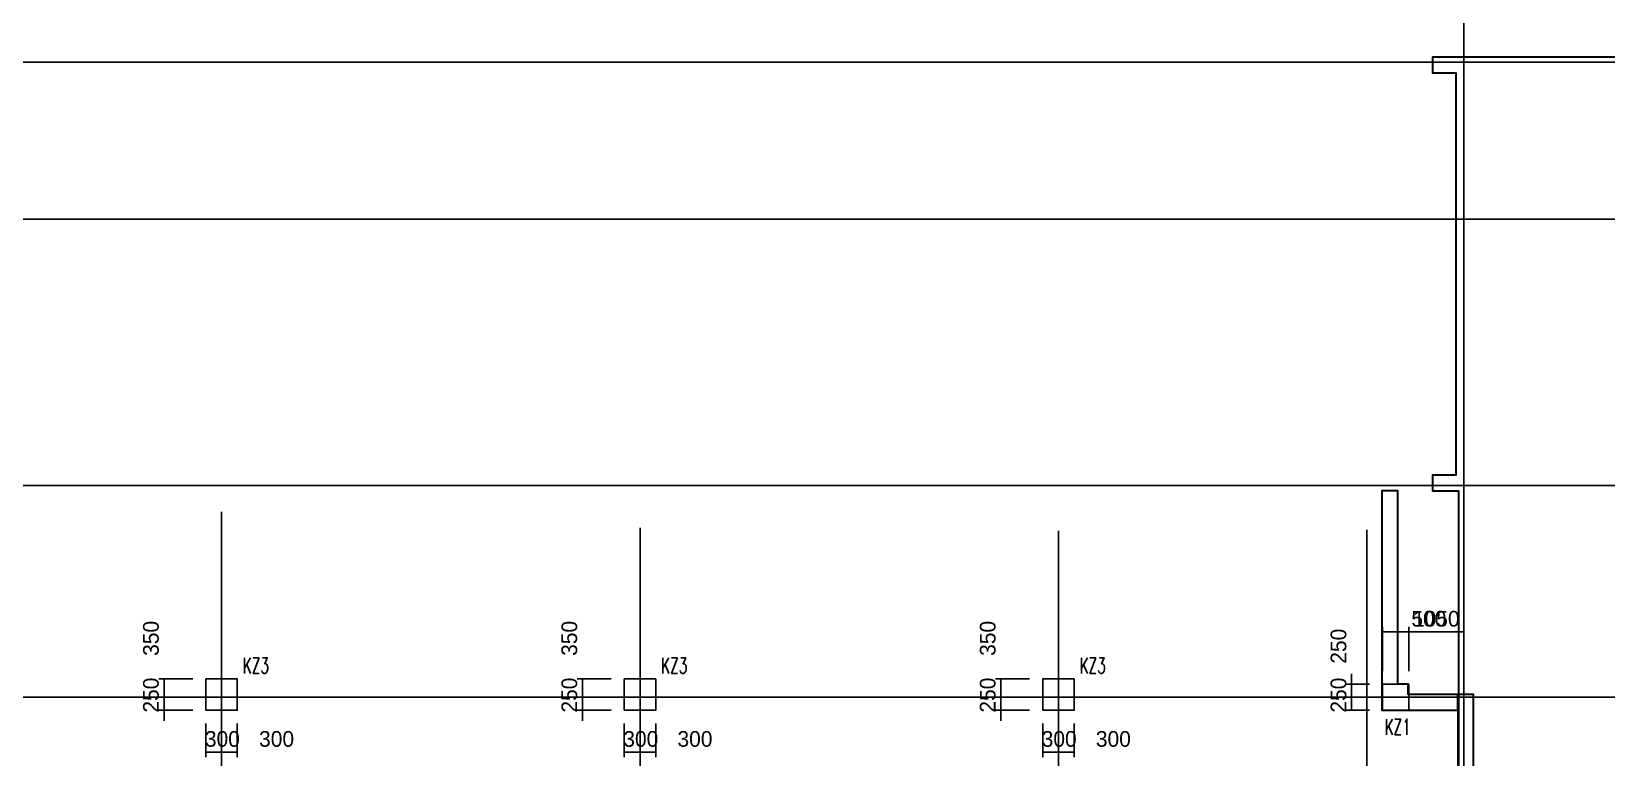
# Model space of a CAD drawing. Extents: x 387171 to 699106, y 11966 to 245688.
# Drawn here: x 615123 to 645238, y 211934 to 225828 of the extents above; entities that cross this region are included whole.
import ezdxf

# ---------------------------------------------------------------- set-up
doc = ezdxf.new("R2010")
doc.units = 0
doc.header["$LTSCALE"] = 100
doc.header["$MEASUREMENT"] = 0
for name, color, linetype in [('COLU', 7, 'Continuous'), ('DIM', 3, 'Continuous'), ('DOTE', 253, 'Continuous'), ('NUM', 7, 'Continuous')]:
    doc.layers.add(name, color=color, linetype=linetype)
doc.styles.add('hztxt', font='hztxt')
doc.styles.get("Standard").update_dxf_attribs({"font": 'standard'})
doc.dimstyles.get("Standard").update_dxf_attribs({"dimtxt": 300, "dimasz": 100, "dimexe": 100, "dimexo": 250, "dimgap": 100, "dimtad": 0, "dimtoh": 1, "dimdec": 0, "dimdsep": 46, "dimcen": 0.09, "dimclrt": 7, "dimadec": 0, "dimazin": 0, "dimtfac": 1, "dimtdec": 4, "dimtofl": 0, "dimtmove": 0, "dimatfit": 3, "dimfxl": 1, "dimtolj": 1, "dimtzin": 0, "dimarcsym": 0})

# ---------------------------------------------------------------- blocks, each defined once
blk = doc.blocks.new('*D743')
at = {"layer": 'DIM', "color": 0, "linetype": 'ByBlock', "lineweight": -2}
for p, q in [((640958, 213588), (640958, 214438)), ((641458, 213588), (641458, 214438)), ((640958, 214338), (641458, 214338))]:
    blk.add_line(p, q, dxfattribs=at)
for points in [[(640958, 214338), (641058, 214355), (641058, 214321)], [(641458, 214338), (641358, 214321), (641358, 214355)]]:
    blk.add_solid(points, dxfattribs=at)
at = {"layer": 'DIM', "color": 7, "linetype": 'Continuous', "lineweight": -2, "insert": (641841, 214588), "char_height": 300, "width": 566.67, "attachment_point": 5, "style": 'hztxt'}
blk.add_mtext('500', dxfattribs=at)
blk = doc.blocks.new('*D995')
at = {"layer": 'DIM', "color": 0, "linetype": 'ByBlock', "lineweight": -2}
for p, q in [((640365, 213538), (640365, 212888)), ((640708, 213338), (640265, 213338)), ((640708, 213088), (640265, 213088))]:
    blk.add_line(p, q, dxfattribs=at)
for points in [[(640365, 213338), (640349, 213438), (640382, 213438)], [(640365, 213088), (640382, 212988), (640349, 212988)]]:
    blk.add_solid(points, dxfattribs=at)
at = {"layer": 'DIM', "color": 7, "linetype": 'Continuous', "lineweight": -2, "insert": (640115, 214064), "char_height": 300, "width": 566.67, "attachment_point": 5, "rotation": 90, "style": 'hztxt'}
blk.add_mtext('250', dxfattribs=at)
blk = doc.blocks.new('*D3434')
at = {"layer": 'DIM', "color": 0, "linetype": 'ByBlock', "lineweight": -2}
for p, q in [((640708, 213088), (640265, 213088)), ((640365, 213088), (640365, 212838)), ((640708, 212838), (640265, 212838))]:
    blk.add_line(p, q, dxfattribs=at)
for points in [[(640365, 213088), (640382, 212988), (640349, 212988)], [(640365, 212838), (640349, 212938), (640382, 212938)]]:
    blk.add_solid(points, dxfattribs=at)
at = {"layer": 'DIM', "color": 7, "linetype": 'Continuous', "lineweight": -2, "insert": (640115, 213128), "char_height": 300, "width": 566.67, "attachment_point": 5, "rotation": 90, "style": 'hztxt'}
blk.add_mtext('250', dxfattribs=at)
blk = doc.blocks.new('*D1827')
at = {"layer": 'DIM', "color": 0, "linetype": 'ByBlock', "lineweight": -2}
for p, q in [((634208, 213438), (633558, 213438)), ((633658, 213438), (633658, 213088)), ((634208, 213088), (633558, 213088))]:
    blk.add_line(p, q, dxfattribs=at)
for points in [[(633658, 213438), (633675, 213338), (633641, 213338)], [(633658, 213088), (633641, 213188), (633675, 213188)]]:
    blk.add_solid(points, dxfattribs=at)
at = {"layer": 'DIM', "color": 7, "linetype": 'Continuous', "lineweight": -2, "insert": (633408, 214214), "char_height": 300, "width": 566.67, "attachment_point": 5, "rotation": 90, "style": 'hztxt'}
blk.add_mtext('350', dxfattribs=at)
blk = doc.blocks.new('*D4197')
at = {"layer": 'DIM', "color": 0, "linetype": 'ByBlock', "lineweight": -2}
for p, q in [((633658, 213288), (633658, 212638)), ((634208, 213088), (633558, 213088)), ((634208, 212838), (633558, 212838))]:
    blk.add_line(p, q, dxfattribs=at)
for points in [[(633658, 213088), (633641, 213188), (633675, 213188)], [(633658, 212838), (633675, 212738), (633641, 212738)]]:
    blk.add_solid(points, dxfattribs=at)
at = {"layer": 'DIM', "color": 7, "linetype": 'Continuous', "lineweight": -2, "insert": (633408, 213128), "char_height": 300, "width": 566.67, "attachment_point": 5, "rotation": 90, "style": 'hztxt'}
blk.add_mtext('250', dxfattribs=at)
blk = doc.blocks.new('*D4138')
at = {"layer": 'DIM', "color": 0, "linetype": 'ByBlock', "lineweight": -2}
for p, q in [((634458, 212588), (634458, 211938)), ((634758, 212588), (634758, 211938)), ((634458, 212038), (634758, 212038))]:
    blk.add_line(p, q, dxfattribs=at)
for points in [[(634458, 212038), (634558, 212055), (634558, 212021)], [(634758, 212038), (634658, 212021), (634658, 212055)]]:
    blk.add_solid(points, dxfattribs=at)
at = {"layer": 'DIM', "color": 7, "linetype": 'Continuous', "lineweight": -2, "insert": (634773, 212288), "char_height": 300, "width": 566.67, "attachment_point": 5, "style": 'hztxt'}
blk.add_mtext('300', dxfattribs=at)
blk = doc.blocks.new('*D0')
at = {"layer": 'DIM', "color": 0, "linetype": 'ByBlock', "lineweight": -2}
for p, q in [((634758, 212588), (634758, 211938)), ((635058, 212588), (635058, 211938)), ((634758, 212038), (635058, 212038))]:
    blk.add_line(p, q, dxfattribs=at)
for points in [[(634758, 212038), (634858, 212055), (634858, 212021)], [(635058, 212038), (634958, 212021), (634958, 212055)]]:
    blk.add_solid(points, dxfattribs=at)
at = {"layer": 'DIM', "color": 7, "linetype": 'Continuous', "lineweight": -2, "insert": (635809, 212288), "char_height": 300, "width": 566.67, "attachment_point": 5, "style": 'hztxt'}
blk.add_mtext('300', dxfattribs=at)
blk = doc.blocks.new('*D230')
at = {"layer": 'DIM', "color": 0, "linetype": 'ByBlock', "lineweight": -2}
for p, q in [((626208, 213438), (625558, 213438)), ((625658, 213438), (625658, 213088)), ((626208, 213088), (625558, 213088))]:
    blk.add_line(p, q, dxfattribs=at)
for points in [[(625658, 213438), (625675, 213338), (625641, 213338)], [(625658, 213088), (625641, 213188), (625675, 213188)]]:
    blk.add_solid(points, dxfattribs=at)
at = {"layer": 'DIM', "color": 7, "linetype": 'Continuous', "lineweight": -2, "insert": (625408, 214214), "char_height": 300, "width": 566.67, "attachment_point": 5, "rotation": 90, "style": 'hztxt'}
blk.add_mtext('350', dxfattribs=at)
blk = doc.blocks.new('*D741')
at = {"layer": 'DIM', "color": 0, "linetype": 'ByBlock', "lineweight": -2}
for p, q in [((625658, 213288), (625658, 212638)), ((626208, 213088), (625558, 213088)), ((626208, 212838), (625558, 212838))]:
    blk.add_line(p, q, dxfattribs=at)
for points in [[(625658, 213088), (625641, 213188), (625675, 213188)], [(625658, 212838), (625675, 212738), (625641, 212738)]]:
    blk.add_solid(points, dxfattribs=at)
at = {"layer": 'DIM', "color": 7, "linetype": 'Continuous', "lineweight": -2, "insert": (625408, 213128), "char_height": 300, "width": 566.67, "attachment_point": 5, "rotation": 90, "style": 'hztxt'}
blk.add_mtext('250', dxfattribs=at)
blk = doc.blocks.new('*D3190')
at = {"layer": 'DIM', "color": 0, "linetype": 'ByBlock', "lineweight": -2}
for p, q in [((626458, 212588), (626458, 211938)), ((626758, 212588), (626758, 211938)), ((626458, 212038), (626758, 212038))]:
    blk.add_line(p, q, dxfattribs=at)
for points in [[(626458, 212038), (626558, 212055), (626558, 212021)], [(626758, 212038), (626658, 212021), (626658, 212055)]]:
    blk.add_solid(points, dxfattribs=at)
at = {"layer": 'DIM', "color": 7, "linetype": 'Continuous', "lineweight": -2, "insert": (626773, 212288), "char_height": 300, "width": 566.67, "attachment_point": 5, "style": 'hztxt'}
blk.add_mtext('300', dxfattribs=at)
blk = doc.blocks.new('*D3422')
at = {"layer": 'DIM', "color": 0, "linetype": 'ByBlock', "lineweight": -2}
for p, q in [((626758, 212588), (626758, 211938)), ((627058, 212588), (627058, 211938)), ((626758, 212038), (627058, 212038))]:
    blk.add_line(p, q, dxfattribs=at)
for points in [[(626758, 212038), (626858, 212055), (626858, 212021)], [(627058, 212038), (626958, 212021), (626958, 212055)]]:
    blk.add_solid(points, dxfattribs=at)
at = {"layer": 'DIM', "color": 7, "linetype": 'Continuous', "lineweight": -2, "insert": (627809, 212288), "char_height": 300, "width": 566.67, "attachment_point": 5, "style": 'hztxt'}
blk.add_mtext('300', dxfattribs=at)
blk = doc.blocks.new('*D212')
at = {"layer": 'DIM', "color": 0, "linetype": 'ByBlock', "lineweight": -2}
for p, q in [((618208, 213438), (617558, 213438)), ((617658, 213438), (617658, 213088)), ((618208, 213088), (617558, 213088))]:
    blk.add_line(p, q, dxfattribs=at)
for points in [[(617658, 213438), (617675, 213338), (617641, 213338)], [(617658, 213088), (617641, 213188), (617675, 213188)]]:
    blk.add_solid(points, dxfattribs=at)
at = {"layer": 'DIM', "color": 7, "linetype": 'Continuous', "lineweight": -2, "insert": (617408, 214214), "char_height": 300, "width": 566.67, "attachment_point": 5, "rotation": 90, "style": 'hztxt'}
blk.add_mtext('350', dxfattribs=at)
blk = doc.blocks.new('*D140')
at = {"layer": 'DIM', "color": 0, "linetype": 'ByBlock', "lineweight": -2}
for p, q in [((617658, 213288), (617658, 212638)), ((618208, 213088), (617558, 213088)), ((618208, 212838), (617558, 212838))]:
    blk.add_line(p, q, dxfattribs=at)
for points in [[(617658, 213088), (617641, 213188), (617675, 213188)], [(617658, 212838), (617675, 212738), (617641, 212738)]]:
    blk.add_solid(points, dxfattribs=at)
at = {"layer": 'DIM', "color": 7, "linetype": 'Continuous', "lineweight": -2, "insert": (617408, 213128), "char_height": 300, "width": 566.67, "attachment_point": 5, "rotation": 90, "style": 'hztxt'}
blk.add_mtext('250', dxfattribs=at)
blk = doc.blocks.new('*D401')
at = {"layer": 'DIM', "color": 0, "linetype": 'ByBlock', "lineweight": -2}
for p, q in [((618458, 212588), (618458, 211938)), ((618758, 212588), (618758, 211938)), ((618458, 212038), (618758, 212038))]:
    blk.add_line(p, q, dxfattribs=at)
for points in [[(618458, 212038), (618558, 212055), (618558, 212021)], [(618758, 212038), (618658, 212021), (618658, 212055)]]:
    blk.add_solid(points, dxfattribs=at)
at = {"layer": 'DIM', "color": 7, "linetype": 'Continuous', "lineweight": -2, "insert": (618773, 212288), "char_height": 300, "width": 566.67, "attachment_point": 5, "style": 'hztxt'}
blk.add_mtext('300', dxfattribs=at)
blk = doc.blocks.new('*D616')
at = {"layer": 'DIM', "color": 0, "linetype": 'ByBlock', "lineweight": -2}
for p, q in [((618758, 212588), (618758, 211938)), ((619058, 212588), (619058, 211938)), ((618758, 212038), (619058, 212038))]:
    blk.add_line(p, q, dxfattribs=at)
for points in [[(618758, 212038), (618858, 212055), (618858, 212021)], [(619058, 212038), (618958, 212021), (618958, 212055)]]:
    blk.add_solid(points, dxfattribs=at)
at = {"layer": 'DIM', "color": 7, "linetype": 'Continuous', "lineweight": -2, "insert": (619809, 212288), "char_height": 300, "width": 566.67, "attachment_point": 5, "style": 'hztxt'}
blk.add_mtext('300', dxfattribs=at)
blk = doc.blocks.new('*D4119')
at = {"layer": 'DIM', "color": 0, "linetype": 'ByBlock', "lineweight": -2}
for p, q in [((641458, 213588), (641458, 214438)), ((642508, 213588), (642508, 214438)), ((641458, 214338), (642508, 214338))]:
    blk.add_line(p, q, dxfattribs=at)
for points in [[(641458, 214338), (641558, 214355), (641558, 214321)], [(642508, 214338), (642408, 214321), (642408, 214355)]]:
    blk.add_solid(points, dxfattribs=at)
at = {"layer": 'DIM', "color": 7, "linetype": 'Continuous', "lineweight": -2, "insert": (641983, 214588), "char_height": 300, "width": 690, "attachment_point": 5, "style": 'hztxt'}
blk.add_mtext('1050', dxfattribs=at)

msp = doc.modelspace()

# ---------------------------------------------------------------- linework, layer by layer
at = {"color": 4, "lineweight": 30}
msp.add_lwpolyline([(651858.1, 225337.9), (641908.1, 225337.9), (641908.1, 225037.9), (642358.1, 225037.9), (642358.1, 217337.9), (641908.1, 217337.9), (641908.1, 217037.9), (642408.1, 217037.9), (642408.1, 210437.9), (642608.1, 210437.9), (642608.1, 207337.9), (642458.1, 207337.9), (642458.1, 206737.9), (642608.1, 206737.9), (642608.1, 201837.9), (642508.1, 201837.9), (642508.1, 201337.9), (643008.1, 201337.9), (643008.1, 201437.9), (646608.1, 201437.9)], dxfattribs=at)
at = {"color": 6, "lineweight": 30}
msp.add_lwpolyline([(641245.3, 217038.9), (640945.3, 217038.9), (640945.3, 212838.9), (642395.3, 212838.9), (642395.3, 213138.9), (641445.3, 213138.9), (641445.3, 213338.9), (641245.3, 213338.9), (641245.3, 217038.9), (640945.3, 217038.9)], dxfattribs=at)
at = {"color": 3, "lineweight": 30}
msp.add_lwpolyline([(642995.3, 211038.9), (642695.3, 211038.9), (642695.3, 213138.9), (642395.3, 213138.9), (642395.3, 210438.9), (642595.3, 210438.9), (642595.3, 207338.9), (642445.3, 207338.9), (642445.3, 206738.9), (642595.3, 206738.9), (642595.3, 201838.9), (642495.3, 201838.9), (642495.3, 201338.9), (642995.3, 201338.9), (642995.3, 201438.9), (646595.3, 201438.9)], dxfattribs=at)
at = {"layer": 'COLU'}
for points in [[(618458.1, 212837.9), (619058.1, 212837.9), (619058.1, 213437.9), (618458.1, 213437.9)], [(626458.1, 212837.9), (627058.1, 212837.9), (627058.1, 213437.9), (626458.1, 213437.9)], [(634458.1, 212837.9), (635058.1, 212837.9), (635058.1, 213437.9), (634458.1, 213437.9)], [(640958.1, 212837.9), (641458.1, 212837.9), (641458.1, 213337.9), (640958.1, 213337.9)]]:
    msp.add_lwpolyline(points, close=True, dxfattribs=at)
at = {"layer": 'DOTE'}
for p, q in [((642508.1, 234260.7), (642508.1, 210537.9)), ((599084.7, 225237.9), (664768.6, 225237.9)), ((602058.1, 222237.9), (664768.6, 222237.9)), ((608408.1, 217137.9), (664768.6, 217137.9)), ((618758.1, 216637.9), (618758.1, 184587.9)), ((626758.1, 216330.8), (626758.1, 179087.9)), ((634758.1, 216271.9), (634758.1, 167587.9)), ((640658.1, 216289.7), (640658.1, 179087.9)), ((488717.2, 213087.9), (664518.6, 213087.9))]:
    msp.add_line(p, q, dxfattribs=at)

# ---------------------------------------------------------------- texts
at = {"layer": 'NUM', "color": 200, "width": 0.7}
for s, p in [('KZ3', (619164.1, 213544)), ('KZ3', (627164.1, 213544)), ('KZ3', (635164.1, 213544)), ('KZ1', (640996.6, 212368.1))]:
    msp.add_text(s, height=300, dxfattribs=at).set_placement(p)

# ---------------------------------------------------------------- dimensions: what is measured, and where the dimension line sits
at = {"layer": 'DIM', "color": 200}
for base, p1, p2, picture, middle in [((641458.1, 214337.9), (640958.1, 213337.9), (641458.1, 213337.9), '*D743', (641208.1, 214587.9)), ((642508.1, 214337.9), (641458.1, 213337.9), (642508.1, 213337.9), '*D4119', (641983.1, 214587.9))]:
    dim = msp.add_linear_dim(base=base, p1=p1, p2=p2, dimstyle='Standard', dxfattribs=at)
    dim.commit()
    dim.dimension.update_dxf_attribs({"geometry": picture, "text_midpoint": middle})
for p1, p2, picture, middle in [((618458.1, 213437.9), (618458.1, 213087.9), '*D212', (617408.1, 213656)), ((626458.1, 213437.9), (626458.1, 213087.9), '*D230', (625408.1, 213656)), ((634458.1, 213437.9), (634458.1, 213087.9), '*D1827', (633408.1, 213656)), ((618458.1, 213087.9), (618458.1, 212837.9), '*D140', (617408.1, 212619.9)), ((626458.1, 213087.9), (626458.1, 212837.9), '*D741', (625408.1, 212619.9)), ((634458.1, 213087.9), (634458.1, 212837.9), '*D4197', (633408.1, 212619.9)), ((618458.1, 212837.9), (618758.1, 212837.9), '*D401', (618240, 212287.9)), ((618758.1, 212837.9), (619058.1, 212837.9), '*D616', (619276.1, 212287.9)), ((626458.1, 212837.9), (626758.1, 212837.9), '*D3190', (626240, 212287.9)), ((626758.1, 212837.9), (627058.1, 212837.9), '*D3422', (627276.1, 212287.9)), ((634458.1, 212837.9), (634758.1, 212837.9), '*D4138', (634240, 212287.9)), ((634758.1, 212837.9), (635058.1, 212837.9), '*D0', (635276.1, 212287.9))]:
    dim = msp.add_aligned_dim(p1=p1, p2=p2, distance=-800, dimstyle='Standard', dxfattribs=at)
    dim.commit()
    dim.dimension.update_dxf_attribs({"geometry": picture, "text_midpoint": middle})
for base, p1, p2, picture, middle in [((640365.3, 213087.9), (640958.1, 213337.9), (640958.1, 213087.9), '*D995', (640115.3, 213556)), ((640365.3, 212837.9), (640958.1, 213087.9), (640958.1, 212837.9), '*D3434', (640115.3, 212619.9))]:
    dim = msp.add_linear_dim(base=base, p1=p1, p2=p2, angle=270, dimstyle='Standard', dxfattribs=at)
    dim.commit()
    dim.dimension.update_dxf_attribs({"geometry": picture, "text_midpoint": middle})

doc.saveas('drawing.dxf')
